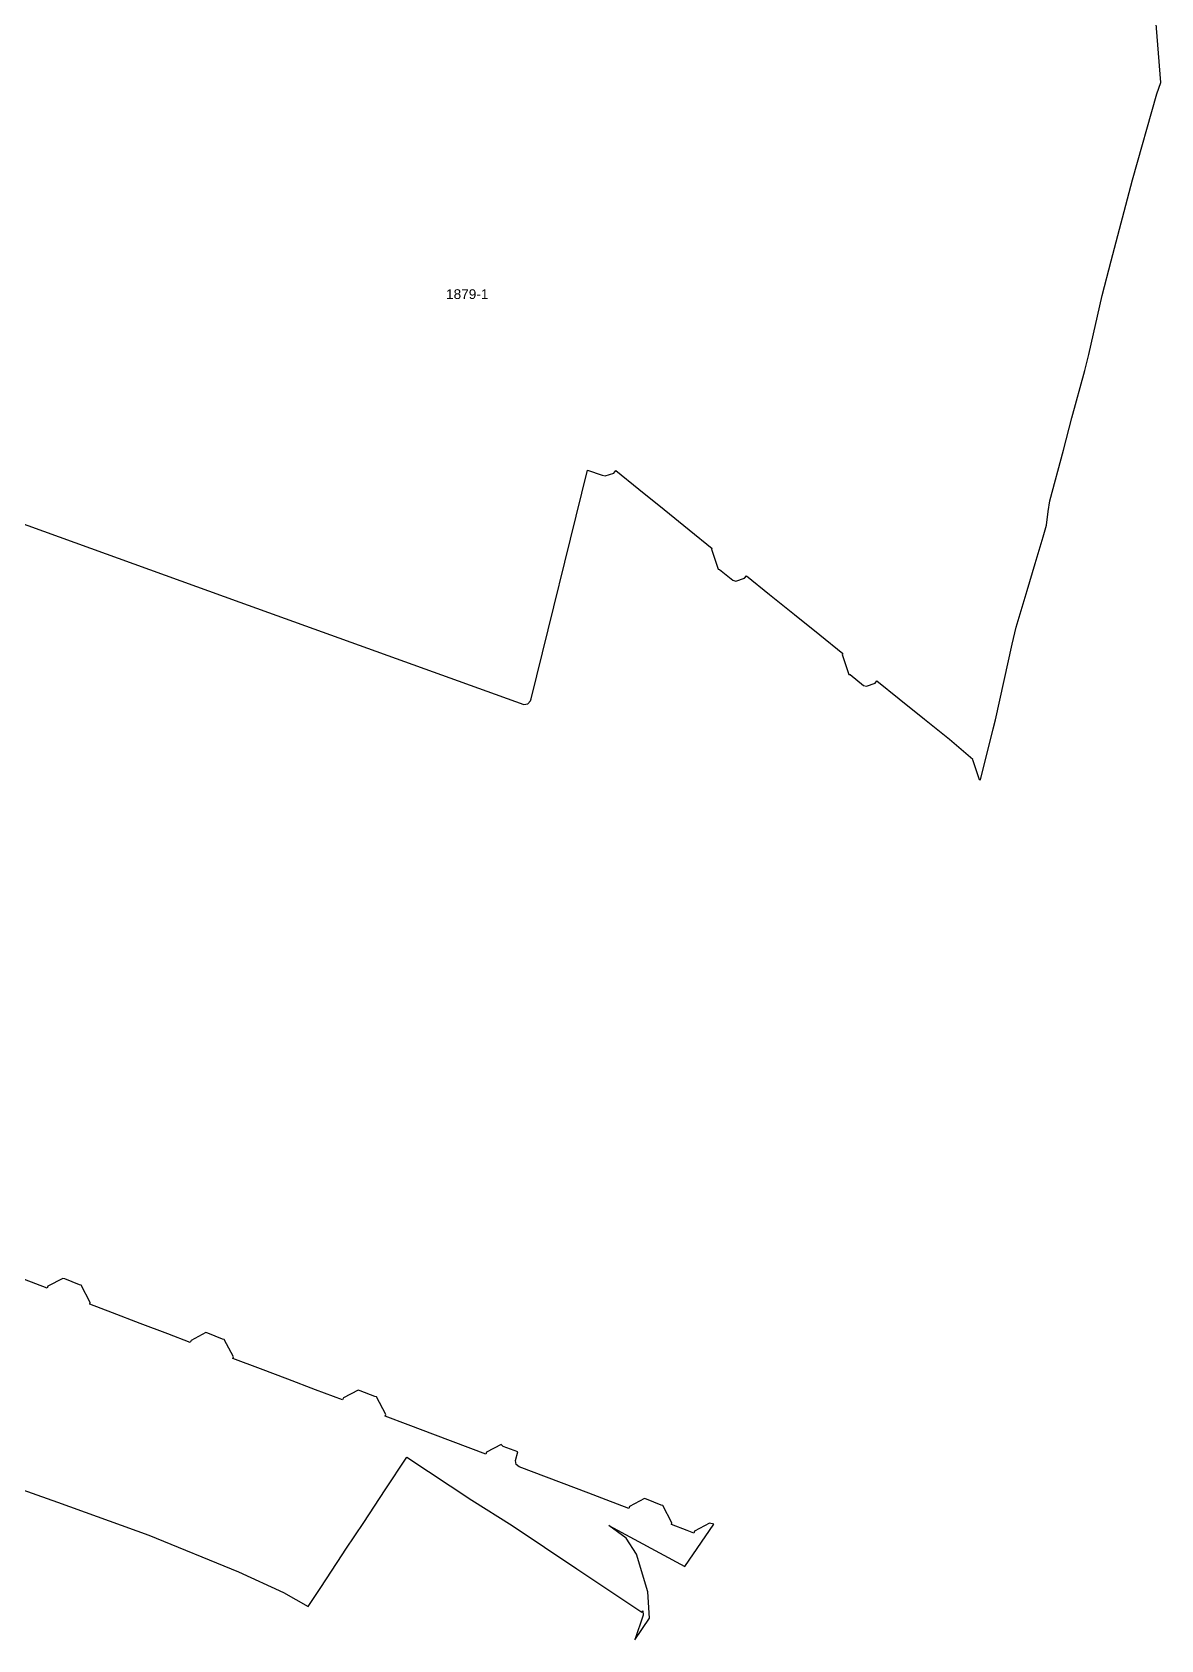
# Model space of a CAD drawing. Header units: metres. Extents: x 7508000 to 7510589, y 4725804 to 4728000.
# Drawn here: x 7510010 to 7510589, y 4726316 to 4727142 of the extents above; entities that cross this region are included whole.
import ezdxf
from ezdxf.enums import TextEntityAlignment as Align

# ---------------------------------------------------------------- set-up
doc = ezdxf.new("R2010")
doc.units = ezdxf.units.M
doc.layers.add('OBILIQ_A10_PAR_PARCEL_TXT', color=7, linetype='Continuous')
doc.layers.add('OBILIQ_PAR_PARCELGEOM_ILI', color=7, linetype='Continuous')
doc.styles.get("Standard").update_dxf_attribs({"font": 'arial.ttf'})

msp = doc.modelspace()

# ---------------------------------------------------------------- linework, layer by layer
at = {"layer": 'OBILIQ_PAR_PARCELGEOM_ILI', "color": 7, "linetype": 'Continuous'}
for points in [[(7509985.48, 4726896.58), (7510116.8, 4726849.2), (7510262.47, 4726796.65), (7510264.54, 4726796.91), (7510265.93, 4726798.46), (7510266.21, 4726799.46), (7510295.21, 4726917), (7510302.81, 4726914.34), (7510304.34, 4726913.97), (7510308.76, 4726915.46), (7510309.75, 4726916.68), (7510321.61, 4726907.12), (7510334.5, 4726896.74), (7510347.39, 4726886.36), (7510359.27, 4726876.78), (7510358.87, 4726876.28), (7510362.32, 4726866.06), (7510362.94, 4726865.9), (7510369.82, 4726860.37), (7510371.34, 4726859.99), (7510375.76, 4726861.48), (7510376.75, 4726862.7), (7510388.63, 4726853.13), (7510401.52, 4726842.75), (7510414.41, 4726832.36), (7510426.29, 4726822.79), (7510425.89, 4726822.29), (7510429.34, 4726812.06), (7510429.96, 4726811.91), (7510436.83, 4726806.37), (7510438.36, 4726806), (7510442.78, 4726807.49), (7510443.76, 4726808.71), (7510455.22, 4726799.48), (7510468.11, 4726789.1), (7510480.99, 4726778.72), (7510493.07, 4726768.58), (7510492.87, 4726768.33), (7510496.32, 4726758.1), (7510496.97, 4726757.94), (7510503.4, 4726784.01), (7510504.58, 4726788.79), (7510509.06, 4726808.95), (7510513.24, 4726827.53), (7510515.2, 4726836.22), (7510516.76, 4726841.46), (7510520.85, 4726855.19), (7510524.93, 4726868.92), (7510529.02, 4726882.65), (7510530.83, 4726888.72), (7510531.74, 4726895.64), (7510532.48, 4726901.25), (7510539.5, 4726927.19), (7510543.85, 4726943.88), (7510550.53, 4726968.17), (7510552.48, 4726976.37), (7510559.39, 4727006.56), (7510563.93, 4727024.42), (7510574.98, 4727065.96), (7510587.52, 4727110.16), (7510589.49, 4727116.08), (7510586.33, 4727154.75)], [(7509975.72, 4726403.74), (7510023.23, 4726387.04), (7510070.05, 4726370.05), (7510116.02, 4726351.24), (7510139.18, 4726340.57), (7510151.84, 4726333.48), (7510158.27, 4726343.2), (7510169.32, 4726359.91), (7510171.21, 4726362.77), (7510180.37, 4726376.61), (7510191.41, 4726393.31), (7510202.46, 4726410.02), (7510235.8, 4726387.93), (7510256.57, 4726374.94), (7510289.8, 4726352.68), (7510323.05, 4726330.45), (7510323.59, 4726331.25), (7510323.74, 4726328.93), (7510319.52, 4726316.27), (7510327.04, 4726327.41), (7510326.19, 4726340.85), (7510320.38, 4726360.19), (7510315.06, 4726368.43), (7510306.09, 4726374.99), (7510345.16, 4726353.89), (7510360.12, 4726375.76), (7510357.8, 4726376.13), (7510350.21, 4726372.14), (7510349.81, 4726371.09), (7510346.37, 4726372.39), (7510338.25, 4726375.46), (7510338.57, 4726376.29), (7510333.85, 4726385.27), (7510332.99, 4726385.49), (7510325.5, 4726388.51), (7510324.4, 4726388.78), (7510316.81, 4726384.79), (7510316.41, 4726383.74), (7510304.81, 4726388.14), (7510295.92, 4726391.51), (7510260.05, 4726405.09), (7510258.63, 4726406.37), (7510258.28, 4726408.29), (7510259.39, 4726412.81), (7510251.84, 4726415.58), (7510250.86, 4726416.59), (7510243.34, 4726412.65), (7510242.95, 4726411.6), (7510217.21, 4726421.35), (7510203.08, 4726426.71), (7510191.32, 4726431.17), (7510191.64, 4726432), (7510186.92, 4726440.99), (7510186.06, 4726441.2), (7510178.57, 4726444.22), (7510177.47, 4726444.49), (7510169.88, 4726440.51), (7510169.48, 4726439.45), (7510155.55, 4726444.74), (7510141.42, 4726450.09), (7510127.29, 4726455.45), (7510113.18, 4726460.8), (7510113.47, 4726461.56), (7510108.75, 4726470.55), (7510107.89, 4726470.76), (7510100.4, 4726473.79), (7510099.3, 4726474.05), (7510091.71, 4726470.07), (7510091.31, 4726469.02), (7510079.71, 4726473.42), (7510065.58, 4726478.77), (7510051.45, 4726484.13), (7510039.69, 4726488.59), (7510040, 4726489.42), (7510035.29, 4726498.41), (7510034.43, 4726498.62), (7510026.93, 4726501.64), (7510025.84, 4726501.91), (7510018.25, 4726497.93), (7510017.85, 4726496.87), (7510006.24, 4726501.27)]]:
    msp.add_lwpolyline(points, dxfattribs=at)

# ---------------------------------------------------------------- texts
at = {"layer": 'OBILIQ_A10_PAR_PARCEL_TXT', "color": 7}
msp.add_text('1879-1', height=5, dxfattribs=at).set_placement((7510233.48, 4727007.32), align=Align.MIDDLE_CENTER)

doc.saveas('drawing.dxf')
